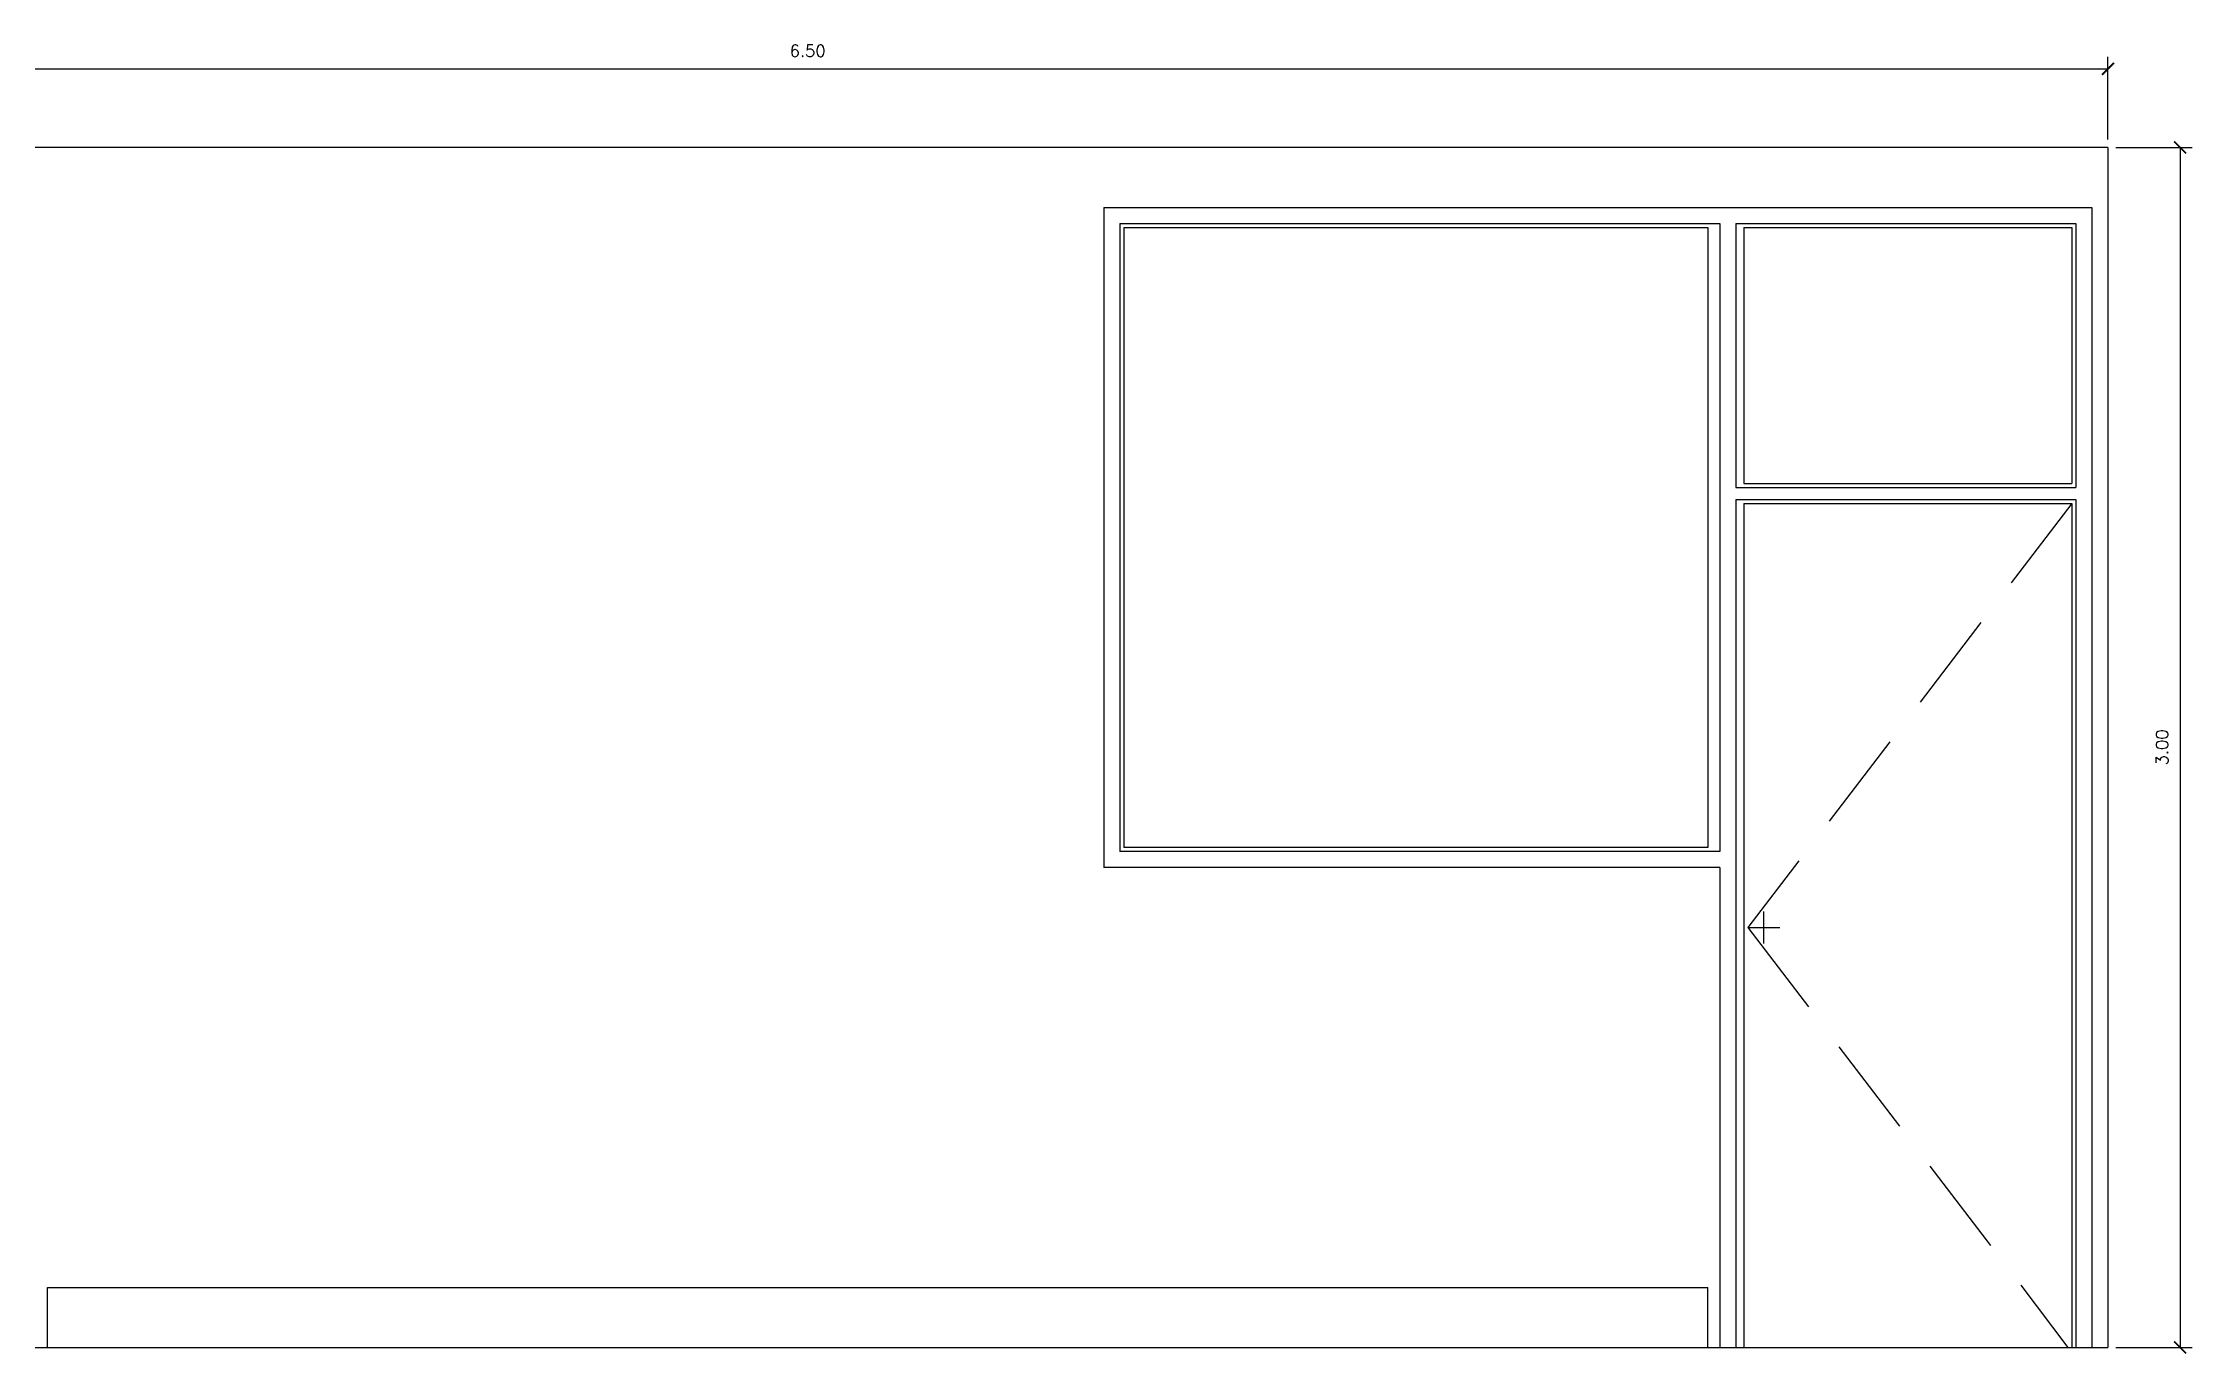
# Model space of a CAD drawing. Header units: millimetres. Extents: x 1 to 250, y 10 to 22.
# Drawn here: x 6.64 to 12.01, y 18.27 to 21.55 of the extents above; entities that cross this region are included whole.
import ezdxf

# ---------------------------------------------------------------- set-up
doc = ezdxf.new("R2010")
doc.units = ezdxf.units.MM
doc.linetypes.add('HIDDEN', pattern=[0.375, 0.25, -0.125])
for name, color, linetype in [('COTAS', 1, 'Continuous'), ('LPROJ', 7, 'HIDDEN'), ('LVISTA02', 1, 'Continuous'), ('NOTAS', 2, 'Continuous'), ('REVEST', 2, 'Continuous')]:
    doc.layers.add(name, color=color, linetype=linetype)
doc.styles.add('60-20', font='romans.shx', dxfattribs={"height": 0.03})
doc.styles.add('60-50', font='romans.shx', dxfattribs={"height": 0.075})
doc.dimstyles.new('20', dxfattribs={"dimtxt": 0.1, "dimasz": 0.075, "dimexe": 0.075, "dimexo": 0.05, "dimgap": 0.075, "dimtad": 1, "dimzin": 4, "dimdsep": 46, "dimtxsty": '60-50', "dimblk1": 'ARCHTICK', "dimblk2": 'ARCHTICK', "dimsah": 1, "dimcen": 2.5, "dimclrt": 3, "dimadec": 0, "dimazin": 0, "dimtfac": 1, "dimtmove": 2, "dimatfit": 3, "dimldrblk": 'ARCHTICK', "dimfxl": 1, "dimarcsym": 0})

# ---------------------------------------------------------------- blocks, each defined once
blk = doc.blocks.new('_ARCHTICK')
at = {"color": 0, "linetype": 'ByBlock', "const_width": 0.15}
blk.add_lwpolyline([(-0.5, -0.5), (0.5, 0.5)], dxfattribs=at)
blk = doc.blocks.new('*D17')
at = {"color": 0, "linetype": 'ByBlock'}
for p, q in [((5.2963, 21.3109), (5.2963, 21.5173)), ((5.2963, 21.4873), (11.7963, 21.4873)), ((11.7963, 21.3109), (11.7963, 21.5173))]:
    blk.add_line(p, q, dxfattribs=at)
at = {"layer": 'DEFPOINTS', "color": 0, "linetype": 'ByBlock'}
for p in [(11.7963, 21.4873), (5.2963, 21.2909), (11.7963, 21.2909)]:
    blk.add_point(p, dxfattribs=at)
at = {"color": 0, "linetype": 'ByBlock', "xscale": 0.03, "yscale": 0.03, "zscale": 0.03, "rotation": 180}
blk.add_blockref('_ARCHTICK', (5.2963, 21.4873), dxfattribs=at)
at = {"color": 0, "linetype": 'ByBlock', "xscale": 0.03, "yscale": 0.03, "zscale": 0.03}
blk.add_blockref('_ARCHTICK', (11.7963, 21.4873), dxfattribs=at)
at = {"color": 3, "linetype": 'ByBlock', "insert": (8.5463, 21.5323), "char_height": 0.03, "attachment_point": 5, "style": '60-20'}
blk.add_mtext('6.50', dxfattribs=at)
blk = doc.blocks.new('*D19')
at = {"color": 0, "linetype": 'ByBlock'}
for p, q in [((11.8163, 21.2909), (12.0064, 21.2909)), ((11.9764, 21.2909), (11.9764, 18.2909)), ((11.8163, 18.2909), (12.0064, 18.2909))]:
    blk.add_line(p, q, dxfattribs=at)
at = {"layer": 'DEFPOINTS', "color": 0, "linetype": 'ByBlock'}
for p in [(11.7963, 21.2909), (11.7963, 18.2909), (11.9764, 18.2909)]:
    blk.add_point(p, dxfattribs=at)
at = {"color": 0, "linetype": 'ByBlock', "xscale": 0.03, "yscale": 0.03, "zscale": 0.03}
for p, rotation in [((11.9764, 21.2909), 90), ((11.9764, 18.2909), 270)]:
    blk.add_blockref('_ARCHTICK', p, dxfattribs=dict(at, rotation=rotation))
at = {"color": 3, "linetype": 'ByBlock', "insert": (11.9314, 19.7909), "char_height": 0.03, "attachment_point": 5, "rotation": 90, "style": '60-20'}
blk.add_mtext('3.00', dxfattribs=at)

msp = doc.modelspace()

# ---------------------------------------------------------------- linework, layer by layer
at = {"layer": 'LPROJ'}
for p, q in [((11.7063, 20.4009), (10.8963, 19.3409)), ((10.8963, 19.3409), (11.6963, 18.2909))]:
    msp.add_line(p, q, dxfattribs=at)
at = {"layer": 'LVISTA02'}
for p, q in [((9.2863, 21.1409), (9.2863, 19.4909)), ((9.2863, 21.1409), (10.8263, 21.1409)), ((10.8263, 21.1409), (11.7563, 21.1409)), ((11.7563, 21.1409), (11.7563, 18.2909)), ((9.3263, 21.1009), (9.3263, 19.5309)), ((9.3263, 21.1009), (10.8263, 21.1009)), ((9.3363, 21.0909), (10.7963, 21.0909)), ((9.3363, 21.0909), (9.3363, 19.5409)), ((10.7963, 21.0909), (10.7963, 19.5409)), ((10.8263, 21.1009), (10.8263, 19.5309)), ((10.8663, 21.1009), (11.7163, 21.1009)), ((10.8663, 21.1009), (10.8663, 20.4409)), ((10.8863, 21.0909), (11.7063, 21.0909)), ((10.8863, 21.0909), (10.8863, 20.4509)), ((11.7063, 21.0909), (11.7063, 20.4509)), ((11.7163, 21.1009), (11.7163, 20.4409)), ((10.8663, 20.4409), (11.7163, 20.4409)), ((10.8863, 20.4509), (11.7063, 20.4509)), ((10.8663, 20.4109), (11.7163, 20.4109)), ((10.8663, 20.4109), (10.8663, 18.2909)), ((10.8863, 20.4009), (11.7063, 20.4009)), ((10.8863, 20.4009), (10.8863, 18.2909)), ((11.7063, 20.4009), (11.7063, 18.2909)), ((11.7163, 20.4109), (11.7163, 18.2909)), ((10.8263, 19.5309), (9.3263, 19.5309)), ((10.7963, 19.5409), (9.3363, 19.5409)), ((10.8263, 19.4909), (9.2863, 19.4909)), ((10.8263, 19.4909), (10.8263, 18.2909)), ((6.6463, 18.2909), (6.6463, 18.4409)), ((6.6463, 18.4409), (10.7963, 18.4409)), ((10.7963, 18.2909), (10.7963, 18.4409))]:
    msp.add_line(p, q, dxfattribs=at)
at = {"layer": 'NOTAS'}
for p, q in [((10.8963, 19.3409), (10.9763, 19.3409)), ((10.9363, 19.3009), (10.9363, 19.3809))]:
    msp.add_line(p, q, dxfattribs=at)
at = {"layer": 'REVEST'}
for p, q in [((11.7963, 21.2909), (5.2963, 21.2909)), ((11.7963, 21.2909), (11.7963, 18.2909)), ((5.2713, 18.2909), (11.7963, 18.2909))]:
    msp.add_line(p, q, dxfattribs=at)

# ---------------------------------------------------------------- dimensions: what is measured, and where the dimension line sits
at = {"layer": 'COTAS'}
dim = msp.add_linear_dim(base=(11.7963, 21.4873), p1=(5.2963, 21.2909), p2=(11.7963, 21.2909), dimstyle='20', override={"dimtxt": 0.02, "dimasz": 0.03, "dimexe": 0.03, "dimexo": 0.02, "dimgap": 0.03, "dimtxsty": '60-20'}, dxfattribs=at)
dim.commit()
dim.dimension.update_dxf_attribs({"geometry": '*D17', "text_midpoint": (8.5463, 21.5323)})
dim = msp.add_linear_dim(base=(11.9764, 18.2909), p1=(11.7963, 21.2909), p2=(11.7963, 18.2909), angle=90, dimstyle='20', override={"dimtxt": 0.02, "dimasz": 0.03, "dimexe": 0.03, "dimexo": 0.02, "dimgap": 0.03, "dimtxsty": '60-20'}, dxfattribs=at)
dim.commit()
dim.dimension.update_dxf_attribs({"geometry": '*D19', "text_midpoint": (11.9314, 19.7909)})

doc.saveas('drawing.dxf')
